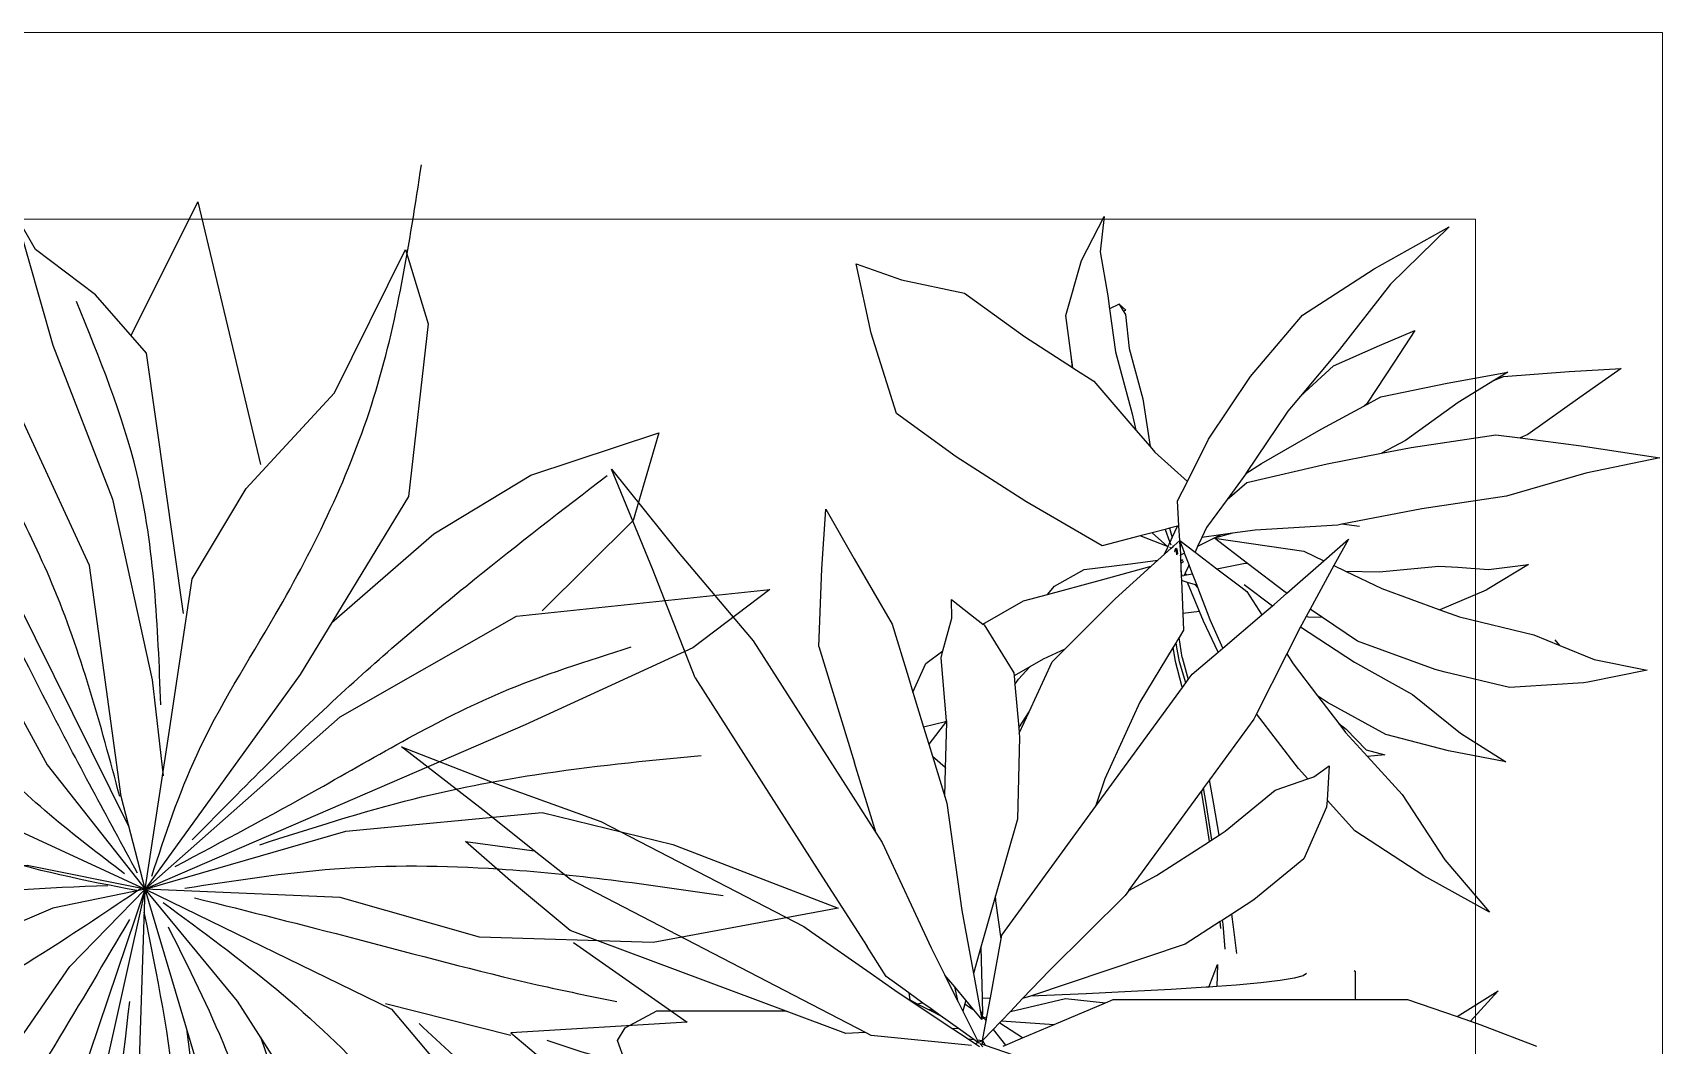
# Model space of a CAD drawing. Header units: metres. Extents: x -22 to 564, y 0 to 143.
# Drawn here: x 236.6545 to 237.0908, y 40.0903 to 40.3615 of the extents above; entities that cross this region are included whole.
import ezdxf

# ---------------------------------------------------------------- set-up
doc = ezdxf.new("R2010")
doc.units = ezdxf.units.M
doc.layers.add('XREF 2N NEURO-ONCOLOGIA$0$MUROS BAJOS', color=2, linetype='Continuous')
doc.layers.add('XREF 2N NEURO-ONCOLOGIA$0$VEGETACION', color=95, linetype='Continuous')

# ---------------------------------------------------------------- blocks, each defined once
blk = doc.blocks.new('XREF 2N NEURO-ONCOLOGIA$0$A$C3610557F')
at = {"color": 52}
for p, q in [((1.3127, 2.3789), (1.3361, 2.439)), ((1.3361, 2.439), (1.3735, 2.2637)), ((1.6353, 2.2988), (1.6306, 2.3839)), ((1.6306, 2.3839), (1.6867, 2.2988)), ((0.9435, 2.3238), (0.8593, 2.3588)), ((0.8593, 2.3588), (0.9014, 2.1335)), ((1.2707, 2.1034), (1.3127, 2.3789)), ((1.1164, 2.0934), (0.9435, 2.3238)), ((1.5558, 2.1535), (1.6353, 2.2988)), ((1.6867, 2.2988), (1.6587, 2.1635)), ((1.3735, 2.2637), (1.3922, 1.9782)), ((1.9017, 2.0082), (1.9952, 2.2086)), ((1.9952, 2.2086), (1.9391, 1.8981)), ((0.8312, 2.0583), (0.5135, 2.1635)), ((0.5135, 2.1635), (0.6256, 1.9833)), ((1.3914, 1.9535), (1.5558, 2.1535)), ((1.6587, 2.1635), (1.481, 1.873)), ((0.9014, 2.1335), (1.0603, 1.6827)), ((1.28, 1.853), (1.2707, 2.1034)), ((1.1538, 1.7479), (1.1164, 2.0934)), ((1.0216, 1.7925), (0.8312, 2.0583)), ((0.4667, 1.9281), (0.3638, 2.0233)), ((0.3638, 2.0233), (0.448, 1.8129)), ((1.696, 1.7779), (1.9017, 2.0082)), ((0.6256, 1.9833), (0.9294, 1.7579)), ((1.4624, 1.6827), (1.7147, 1.9833)), ((1.7147, 1.9833), (1.6587, 1.7579)), ((1.3922, 1.9782), (1.3829, 1.7078)), ((0.649, 1.8129), (0.4667, 1.9281)), ((1.9391, 1.8981), (1.7474, 1.6878)), ((1.481, 1.873), (1.3576, 1.5794)), ((1.2333, 1.4273), (1.28, 1.853)), ((0.448, 1.8129), (0.6022, 1.6376)), ((0.8967, 1.6627), (0.649, 1.8129)), ((0.9294, 1.7579), (1.0884, 1.6126)), ((1.4296, 1.6678), (1.696, 1.7779)), ((1.2459, 1.5424), (1.1538, 1.7479)), ((2.1261, 1.6978), (2.3785, 1.7278)), ((2.3785, 1.7278), (2.2102, 1.5926)), ((1.3829, 1.7078), (1.3319, 1.4382)), ((1.841, 1.6476), (2.1261, 1.6978)), ((0.0974, 1.6778), (0.3919, 1.6827)), ((0.4013, 1.4574), (0.0974, 1.6778)), ((0.3919, 1.6827), (0.6724, 1.4925)), ((1.0603, 1.6827), (1.2749, 1.2195)), ((1.3081, 1.3822), (1.4296, 1.6678)), ((1.7474, 1.6878), (1.6726, 1.5926)), ((0.6022, 1.6376), (0.8453, 1.5074)), ((1.1651, 1.4565), (0.8967, 1.6627)), ((1.6121, 1.5256), (1.841, 1.6476)), ((1.6726, 1.5926), (1.5278, 1.4323)), ((2.2102, 1.5926), (1.9812, 1.4623)), ((0.6724, 1.4925), (1.1651, 1.2481)), ((0.8453, 1.5074), (1.0557, 1.3922)), ((0.1488, 1.4122), (0.0881, 1.4473)), ((0.0881, 1.4473), (0.3171, 1.3822)), ((0.7051, 1.3172), (0.4013, 1.4574)), ((1.9812, 1.4623), (1.8223, 1.4073)), ((0.2283, 1.3071), (0.1488, 1.4122)), ((1.2749, 1.2195), (1.2333, 1.4273)), ((1.5278, 1.4323), (1.4109, 1.3522)), ((1.8223, 1.4073), (1.682, 1.3572)), ((1.869, 1.3522), (2.0746, 1.4273)), ((2.0746, 1.4273), (2.2382, 1.4173)), ((2.2382, 1.4173), (2.4299, 1.3873)), ((0.3171, 1.3822), (0.5882, 1.2771)), ((1.0557, 1.3922), (1.2749, 1.2195)), ((1.2749, 1.2195), (1.3081, 1.3822)), ((2.4299, 1.3873), (2.4907, 1.3572)), ((1.682, 1.3572), (1.2749, 1.2195)), ((1.4109, 1.3522), (1.2749, 1.2195)), ((1.2749, 1.2195), (1.869, 1.3522)), ((2.4907, 1.3572), (2.3645, 1.3071)), ((0.3311, 1.2169), (0.2283, 1.3071)), ((1.1118, 1.262), (0.7051, 1.3172)), ((2.3645, 1.3071), (2.1635, 1.222)), ((0.5882, 1.2771), (0.9061, 1.2069)), ((0.3002, 1.244), (0.0647, 1.1268)), ((1.2749, 1.2195), (1.1118, 1.262)), ((0.7892, 1.1519), (0.3311, 1.2169)), ((0.8967, 0.9465), (1.2749, 1.2195)), ((0.9061, 1.2069), (1.0755, 1.1879)), ((1.2749, 1.2195), (0.9716, 0.8764)), ((0.9855, 0.5508), (1.2749, 1.2195)), ((1.2749, 1.2195), (0.9948, 1.1769)), ((1.2749, 1.2195), (1.1725, 0.8664)), ((1.6446, 1.232), (1.2749, 1.2195)), ((1.2893, 0.8764), (1.2749, 1.2195)), ((1.2749, 1.2195), (1.4857, 0.7862)), ((1.4717, 1.0567), (1.2749, 1.2195)), ((1.9205, 1.0267), (1.2749, 1.2195)), ((1.9344, 1.2269), (1.6446, 1.232)), ((2.1635, 1.222), (1.9344, 1.2269)), ((2.0654, 1.2241), (2.3598, 1.1218)), ((0.9948, 1.1769), (0.7285, 1.1368)), ((2.4907, 1.1568), (2.3458, 1.0367)), ((2.3598, 1.1218), (2.4907, 1.1568)), ((0.0647, 1.1268), (0.5274, 1.0166)), ((0.7285, 1.1368), (0.5695, 1.0416)), ((2.0934, 1.0718), (1.5204, 1.1462)), ((2.3458, 1.0367), (2.0934, 1.0718)), ((0.5695, 1.0416), (0.4013, 0.8865)), ((1.668, 0.9315), (1.4717, 1.0567)), ((1.5344, 1.0167), (1.8971, 0.8914)), ((2.1775, 0.8965), (1.9205, 1.0267)), ((0.5835, 0.7562), (0.8967, 0.9465)), ((1.8643, 0.7361), (1.668, 0.9315)), ((0.8052, 0.8909), (0.649, 0.7112)), ((1.8971, 0.8914), (2.1307, 0.8113)), ((2.3972, 0.7612), (2.1775, 0.8965)), ((0.4013, 0.8865), (0.1488, 0.7612)), ((0.9716, 0.8764), (0.7939, 0.5659)), ((1.1725, 0.8664), (1.1398, 0.5208)), ((1.3595, 0.6309), (1.2893, 0.8764)), ((2.1307, 0.8113), (2.3972, 0.7612)), ((1.5324, 0.5759), (1.4763, 0.7962)), ((1.4857, 0.7862), (1.7054, 0.6009)), ((0.1488, 0.7612), (0.2797, 0.7212)), ((0.2797, 0.7212), (0.5835, 0.7562)), ((2.0513, 0.5058), (1.8643, 0.7361)), ((0.649, 0.7112), (0.5462, 0.5408)), ((1.3688, 0.3255), (1.3595, 0.6309)), ((1.509, 0.2654), (1.5278, 0.5759)), ((1.5278, 0.5759), (1.7708, 0.2854)), ((1.7054, 0.6009), (1.9017, 0.4958)), ((0.7939, 0.5659), (0.7471, 0.1201)), ((0.85, 0.2554), (0.9855, 0.5508)), ((1.8643, 0.3305), (1.7615, 0.5709)), ((0.5462, 0.5408), (0.4713, 0.3154)), ((0.6256, 0.3606), (0.7846, 0.5208)), ((1.1398, 0.5208), (1.1959, 0.2905)), ((1.9017, 0.4958), (2.1354, 0.3755)), ((2.1354, 0.3755), (2.0513, 0.5058)), ((1.3688, 0.4658), (1.509, 0.2654)), ((0.4713, 0.3154), (0.6256, 0.3606)), ((1.3081, 0), (1.3688, 0.3255)), ((1.9251, 0.2053), (1.8643, 0.3305)), ((1.1959, 0.2905), (1.3081, 0)), ((1.7708, 0.2854), (1.9251, 0.2053)), ((0.7471, 0.1201), (0.85, 0.2554))]:
    blk.add_line(p, q, dxfattribs=at)
at = {"color": 104, "ltscale": 0.3}
for points in [[(1.1115, 2.3554), (1.1965, 2.0667), (1.2092, 1.7652), (1.2262, 1.6293)], [(1.2687, 1.2853), (1.2942, 1.6038), (1.3367, 1.8374), (1.3367, 2.1728), (1.3367, 2.3172)], [(1.6384, 2.3215), (1.5746, 2.0709), (1.4387, 1.8883), (1.4132, 1.7864)], [(1.2772, 1.2343), (1.2135, 1.5019), (1.12, 1.7354), (1.0265, 1.986), (0.9373, 2.2365)], [(1.3579, 1.5146), (1.4854, 1.8204), (1.6893, 2.0624), (1.7743, 2.1856)], [(0.5592, 2.1134), (0.7801, 1.969), (0.9585, 1.7991), (1.0393, 1.6972)], [(1.273, 1.2258), (1.3877, 1.3999), (1.5364, 1.608), (1.7658, 1.7821), (1.94, 2.0115), (1.9613, 2.0837)], [(1.6638, 1.5486), (1.9188, 1.7524), (2.076, 1.8289), (2.2034, 1.969)], [(1.2475, 1.2556), (1.0265, 1.5061), (0.7503, 1.6802), (0.5294, 1.8246), (0.4614, 1.8841)], [(1.2467, 1.2327), (0.9499, 1.3909), (0.6926, 1.5343), (0.4601, 1.7024), (0.371, 1.7469), (0.0396, 1.8013)], [(1.1115, 1.2641), (0.7376, 1.383), (0.4232, 1.5358), (0.2575, 1.608)], [(1.3282, 1.2471), (1.5491, 1.3787), (1.8933, 1.5656), (2.1142, 1.6335)], [(1.4727, 1.2471), (1.8253, 1.2895), (2.3182, 1.3532)], [(0.95, 1.1919), (0.5422, 1.2343), (0.2405, 1.3405)], [(1.2517, 1.2079), (1.0389, 1.1288), (0.7916, 0.9904), (0.4106, 0.8173), (0, 0.7332)], [(1.3154, 1.2216), (1.6511, 1.1664), (2.0335, 1.1367), (2.2587, 1.0899), (2.3777, 1.0899)], [(1.2984, 1.1876), (1.4514, 0.988), (1.6214, 0.8097), (1.9018, 0.5846), (1.9953, 0.5039)], [(1.3409, 1.1791), (1.5576, 1.0772), (1.8465, 0.9753), (2.093, 0.8861)], [(1.2347, 1.1664), (1.0988, 0.9158), (0.9288, 0.5931), (0.8481, 0.3638)], [(1.273, 1.1494), (1.239, 0.8861), (1.239, 0.5973), (1.2857, 0.2024)], [(1.188, 1.1367), (0.9373, 0.8819), (0.7291, 0.6398), (0.5464, 0.4062)], [(1.29, 1.1324), (1.3622, 0.8479), (1.4429, 0.5294), (1.4727, 0.3892)], [(1.7531, 1.1027), (2.0208, 1.039), (2.3946, 0.9073)], [(1.1965, 1.0177), (1.1157, 0.746), (1.0733, 0.5336), (1.0393, 0.2406)], [(1.6554, 0.971), (1.8933, 0.8224), (2.2204, 0.6143), (2.3012, 0.5506)], [(1.5109, 0.7375), (1.7233, 0.4869), (1.8253, 0.317)], [(1.5406, 0.5124), (1.5959, 0.3128), (1.6044, 0.2491)]]:
    blk.add_spline(points, degree=3, dxfattribs=at)
blk = doc.blocks.new('XREF 2N NEURO-ONCOLOGIA$0$PLANTA CIRCULAR-02')
at = {"color": 72}
for p, q in [((-0.25179, 0.17367), (-0.24577, 0.21329)), ((-0.24577, 0.21329), (-0.23803, 0.17604)), ((-0.14427, 0.18025), (-0.13896, 0.20693)), ((-0.13896, 0.20693), (-0.1329, 0.177)), ((-0.29066, 0.19375), (-0.27613, 0.17302)), ((-0.28917, 0.16762), (-0.29066, 0.19375)), ((-0.27613, 0.17302), (-0.25742, 0.14676)), ((-0.25581, 0.14293), (-0.25179, 0.17367)), ((-0.23803, 0.17604), (-0.22651, 0.13608)), ((-0.15135, 0.16285), (-0.14427, 0.18025)), ((-0.1329, 0.177), (-0.13246, 0.17483)), ((-0.13246, 0.17483), (-0.13045, 0.14293)), ((-0.2867, 0.13462), (-0.28917, 0.16762)), ((-0.15664, 0.14984), (-0.15135, 0.16285)), ((-0.16571, 0.11237), (-0.15664, 0.14984)), ((0.03957, 0.12318), (0.0503, 0.15126)), ((-0.25742, 0.14676), (-0.25581, 0.14293)), ((-0.25741, 0.13075), (-0.25581, 0.14293)), ((-0.19213, 0.14717), (-0.17993, 0.12715)), ((-0.1896, 0.12706), (-0.19213, 0.14717)), ((-0.13045, 0.14293), (-0.13011, 0.13767)), ((-0.28891, 0.13674), (-0.28476, 0.12997)), ((-0.2833, 0.10621), (-0.28891, 0.13674)), ((-0.28476, 0.12997), (-0.2867, 0.13462)), ((-0.22651, 0.13608), (-0.22001, 0.09352)), ((-0.13011, 0.13767), (-0.13796, 0.10525)), ((-0.10724, 0.11289), (-0.09284, 0.13569)), ((-0.09284, 0.13569), (-0.09825, 0.1069)), ((0.02246, 0.13195), (0.03779, 0.11805)), ((0.03545, 0.11127), (0.02246, 0.13195)), ((-0.28476, 0.12997), (-0.27358, 0.11173)), ((-0.25091, 0.08819), (-0.25741, 0.13075)), ((-0.19066, 0.11152), (-0.1896, 0.12706)), ((-0.17993, 0.12715), (-0.17917, 0.1259)), ((-0.17917, 0.1259), (-0.16926, 0.10263)), ((-0.04346, 0.10501), (-0.01706, 0.12754)), ((-0.01706, 0.12754), (-0.03535, 0.09444)), ((0.03779, 0.11805), (0.03957, 0.12318)), ((0.03545, 0.11127), (0.03779, 0.11805)), ((-0.36204, 0.10721), (-0.3331, 0.0778)), ((-0.34083, 0.06946), (-0.36204, 0.10721)), ((-0.27358, 0.11173), (-0.25453, 0.08532)), ((-0.1913, 0.102), (-0.19066, 0.11152)), ((-0.16926, 0.10263), (-0.16571, 0.11237)), ((-0.12667, 0.08886), (-0.10724, 0.11289)), ((-0.09825, 0.1069), (-0.10649, 0.07541)), ((0.02681, 0.08627), (0.03545, 0.11127)), ((-0.27637, 0.07292), (-0.2833, 0.10621)), ((-0.18846, 0.07199), (-0.1913, 0.102)), ((-0.17994, 0.07331), (-0.16926, 0.10263)), ((-0.13919, 0.10019), (-0.15342, 0.06113)), ((-0.13796, 0.10525), (-0.13919, 0.10019)), ((-0.07631, 0.08354), (-0.04346, 0.10501)), ((-0.22001, 0.09352), (-0.2123, 0.05321)), ((-0.03535, 0.09444), (-0.05811, 0.0598)), ((-0.30982, 0.08997), (-0.2939, 0.07964)), ((-0.30231, 0.07211), (-0.30982, 0.08997)), ((-0.25453, 0.08532), (-0.24803, 0.07317)), ((-0.24803, 0.07317), (-0.25091, 0.08819)), ((-0.14287, 0.05953), (-0.12667, 0.08886)), ((-0.0954, 0.06619), (-0.07631, 0.08354)), ((0.02681, 0.0601), (0.02681, 0.08627)), ((-0.3331, 0.0778), (-0.30019, 0.05211)), ((-0.2939, 0.07964), (-0.27325, 0.06594)), ((-0.10649, 0.07541), (-0.12269, 0.04608)), ((-0.09875, 0.06542), (-0.09628, 0.07483)), ((-0.09628, 0.07483), (-0.0954, 0.06619)), ((-0.31755, 0.03338), (-0.34083, 0.06946)), ((-0.29213, 0.04903), (-0.30231, 0.07211)), ((-0.2718, 0.06437), (-0.27637, 0.07292)), ((-0.27325, 0.06594), (-0.2718, 0.06437)), ((-0.24281, 0.04587), (-0.24803, 0.07317)), ((-0.18871, 0.05511), (-0.17994, 0.07331)), ((-0.18871, 0.05511), (-0.18846, 0.07199)), ((-0.10756, 0.05513), (-0.0954, 0.06619)), ((-0.26025, 0.04278), (-0.2718, 0.06437)), ((-0.21113, 0.0621), (-0.2123, 0.05321)), ((-0.15342, 0.06113), (-0.16543, 0.04347)), ((-0.16063, 0.03244), (-0.14287, 0.05953)), ((-0.10918, 0.05534), (-0.09875, 0.06542)), ((-0.05811, 0.0598), (-0.07353, 0.04579)), ((0.0123, 0.05942), (0.01266, 0.0601)), ((0.02681, 0.0601), (0.01266, 0.0601)), ((0.02681, -0.06178), (0.02681, 0.0601)), ((-0.30019, 0.05211), (-0.27675, 0.03236)), ((-0.2123, 0.05321), (-0.21191, 0.0512)), ((-0.21191, 0.0512), (-0.2094, 0.00956)), ((-0.20489, 0.05654), (-0.19153, 0.04925)), ((-0.19398, 0.04418), (-0.20489, 0.05654)), ((-0.19153, 0.04925), (-0.18871, 0.05511)), ((-0.19153, 0.04925), (-0.16962, 0.0373)), ((-0.12598, 0.04106), (-0.11204, 0.05171)), ((-0.11204, 0.05171), (-0.10918, 0.05534)), ((-0.11204, 0.05171), (-0.10756, 0.05513)), ((-0.27675, 0.03236), (-0.29213, 0.04903)), ((-0.24284, 0.01284), (-0.26025, 0.04278)), ((-0.23342, 0.00542), (-0.24281, 0.04587)), ((-0.19879, 0.03419), (-0.19398, 0.04418)), ((-0.17757, 0.0256), (-0.19398, 0.04418)), ((-0.16543, 0.04347), (-0.16962, 0.0373)), ((-0.16543, 0.04347), (-0.16553, 0.03647)), ((-0.14206, 0.02878), (-0.12598, 0.04106)), ((-0.12269, 0.04608), (-0.12598, 0.04106)), ((-0.0907, 0.04679), (-0.07353, 0.04579)), ((-0.08527, 0.03914), (-0.0907, 0.04679)), ((-0.07353, 0.04579), (-0.06991, 0.04557)), ((-0.06991, 0.04557), (-0.044, 0.03413)), ((-0.28665, 0.00735), (-0.31755, 0.03338)), ((-0.20529, -0.01091), (-0.19879, 0.03419)), ((-0.16962, 0.0373), (-0.16586, 0.03524)), ((-0.16553, 0.03647), (-0.16586, 0.03524)), ((-0.16586, 0.03524), (-0.16188, 0.03307)), ((-0.16188, 0.03307), (-0.16063, 0.03244)), ((-0.08421, 0.03608), (-0.08937, 0.03139)), ((-0.08421, 0.03608), (-0.08527, 0.03914)), ((-0.0785, 0.01968), (-0.08421, 0.03608)), ((-0.044, 0.03413), (-0.02333, 0.009)), ((0.01372, 0.03542), (0.01491, 0.03372)), ((0.01491, 0.03372), (0.01609, 0.02933)), ((-0.27675, 0.03236), (-0.26929, 0.02608)), ((-0.26929, 0.02608), (-0.23787, 0.00496)), ((-0.17817, 0.02473), (-0.19264, 0.00572)), ((-0.17757, 0.0256), (-0.17817, 0.02473)), ((-0.17197, 0.01925), (-0.17757, 0.0256)), ((-0.16063, 0.03244), (-0.14708, 0.02557)), ((-0.14708, 0.02557), (-0.14206, 0.02878)), ((-0.14708, 0.02557), (-0.11697, 0.0103)), ((-0.08937, 0.03139), (-0.11697, 0.0103)), ((0.01609, 0.02933), (0.01725, 0.02224)), ((-0.18209, 0.00414), (-0.17121, 0.01835)), ((-0.17121, 0.01835), (-0.17197, 0.01925)), ((-0.16669, 0.01302), (-0.17121, 0.01835)), ((-0.05782, -0.00545), (-0.0785, 0.01968)), ((0.01725, 0.02224), (0.01841, 0.01248)), ((-0.23787, 0.00496), (-0.24284, 0.01284)), ((-0.2094, 0.00956), (-0.20784, -0.0018)), ((-0.17845, 0.00549), (-0.16669, 0.01302)), ((-0.15004, -0.00661), (-0.16669, 0.01302)), ((-0.11697, 0.0103), (-0.11422, 0.00891)), ((-0.11422, 0.00891), (-0.08375, -0.01331)), ((-0.02333, 0.009), (-0.01613, -0.00216)), ((0.01841, 0.01248), (0.01956, 0.00008)), ((-0.2551, -0.01386), (-0.28665, 0.00735)), ((-0.23787, 0.00496), (-0.23774, 0.00487)), ((-0.23774, 0.00487), (-0.2248, -0.00454)), ((-0.2248, -0.00454), (-0.23342, 0.00542)), ((-0.19264, 0.00572), (-0.20529, -0.01091)), ((-0.19277, 0.00452), (-0.19264, 0.00572)), ((-0.18994, -0.00958), (-0.19277, 0.00452)), ((-0.18994, -0.00958), (-0.18076, 0.00246)), ((-0.18076, 0.00246), (-0.17845, 0.00549)), ((0.00367, 0.00046), (-0.0097, -0.00122)), ((0.01956, 0.00008), (0.02028, -0.00965)), ((-0.2248, -0.00454), (-0.21062, -0.01484)), ((-0.20784, -0.0018), (-0.20704, -0.00765)), ((-0.20784, -0.0018), (-0.20529, -0.01091)), ((-0.20704, -0.00765), (-0.20547, -0.01074)), ((-0.20704, -0.00765), (-0.20574, -0.01714)), ((-0.15004, -0.00661), (-0.16431, -0.01296)), ((-0.14803, -0.00898), (-0.15004, -0.00661)), ((-0.05588, -0.00846), (-0.05782, -0.00545)), ((-0.0097, -0.00122), (-0.01613, -0.00216)), ((-0.01613, -0.00216), (-0.01314, -0.00679)), ((-0.01112, -0.00654), (-0.01314, -0.00679)), ((-0.01314, -0.00679), (-0.0124, -0.00794)), ((-0.00892, -0.00757), (-0.0124, -0.00794)), ((-0.0124, -0.00794), (-0.001, -0.02562)), ((0.0015, -0.00545), (-0.01112, -0.00654)), ((-0.23391, -0.02449), (-0.2551, -0.01386)), ((-0.21062, -0.01484), (-0.20574, -0.01714)), ((-0.20547, -0.01074), (-0.20109, -0.01933)), ((-0.20529, -0.01091), (-0.20547, -0.01074)), ((-0.19835, -0.02063), (-0.18994, -0.00958)), ((-0.16431, -0.01296), (-0.18043, -0.01916)), ((-0.16359, -0.01629), (-0.16849, -0.01832)), ((-0.14803, -0.00898), (-0.16359, -0.01629)), ((-0.13686, -0.02214), (-0.14803, -0.00898)), ((-0.07146, -0.01111), (-0.08375, -0.01331)), ((-0.08375, -0.01331), (-0.07962, -0.01632)), ((-0.0719, -0.01503), (-0.07962, -0.01632)), ((-0.07962, -0.01632), (-0.07807, -0.01746)), ((-0.06234, -0.01483), (-0.07807, -0.01746)), ((-0.05348, -0.01218), (-0.0719, -0.01503)), ((-0.05588, -0.00846), (-0.07146, -0.01111)), ((-0.05272, -0.01336), (-0.06234, -0.01483)), ((-0.05348, -0.01218), (-0.05588, -0.00846)), ((-0.05272, -0.01336), (-0.05348, -0.01218)), ((-0.0355, -0.04007), (-0.05272, -0.01336)), ((0.00928, -0.00925), (0.02028, -0.00965)), ((0.02059, -0.01371), (0.00928, -0.00925)), ((0.02028, -0.00965), (0.02059, -0.01371)), ((0.02059, -0.01371), (0.02068, -0.01495)), ((0.02068, -0.01495), (0.02179, -0.03257)), ((-0.24857, -0.0408), (-0.23391, -0.02449)), ((-0.22412, -0.0294), (-0.23391, -0.02449)), ((-0.20574, -0.01714), (-0.20109, -0.01933)), ((-0.20421, -0.02832), (-0.19835, -0.02063)), ((-0.20109, -0.01933), (-0.19835, -0.02063)), ((-0.19199, -0.02362), (-0.19778, -0.02585)), ((-0.19098, -0.02323), (-0.19199, -0.02362)), ((-0.19199, -0.02362), (-0.1915, -0.02385)), ((-0.1915, -0.02385), (-0.19098, -0.02323)), ((-0.1915, -0.02385), (-0.19118, -0.024)), ((-0.19118, -0.024), (-0.19094, -0.02321)), ((-0.19118, -0.024), (-0.18771, -0.02563)), ((-0.19094, -0.02321), (-0.19098, -0.02323)), ((-0.18746, -0.02187), (-0.19094, -0.02321)), ((-0.18155, -0.0196), (-0.18746, -0.02187)), ((-0.18686, -0.02487), (-0.18746, -0.02187)), ((-0.18306, -0.02438), (-0.18404, -0.0275)), ((-0.16849, -0.01832), (-0.18306, -0.02438)), ((-0.18179, -0.02038), (-0.18306, -0.02438)), ((-0.18043, -0.01916), (-0.18179, -0.02038)), ((-0.18155, -0.0196), (-0.18179, -0.02038)), ((-0.18043, -0.01916), (-0.18155, -0.0196)), ((-0.16849, -0.01832), (-0.16737, -0.02682)), ((-0.14535, -0.02713), (-0.13424, -0.02406)), ((-0.13424, -0.02406), (-0.13686, -0.02214)), ((-0.1326, -0.02525), (-0.13424, -0.02406)), ((-0.02798, -0.05398), (-0.07807, -0.01746)), ((-0.21153, -0.02872), (-0.22412, -0.0294)), ((-0.20421, -0.02832), (-0.21153, -0.02872)), ((-0.21153, -0.02872), (-0.21134, -0.02946)), ((-0.21134, -0.02946), (-0.21032, -0.03341)), ((-0.20562, -0.03212), (-0.21134, -0.02946)), ((-0.21032, -0.03341), (-0.20562, -0.03212)), ((-0.20327, -0.03321), (-0.20562, -0.03212)), ((-0.19807, -0.02596), (-0.20421, -0.02832)), ((-0.20421, -0.02832), (-0.19667, -0.02802)), ((-0.20056, -0.02812), (-0.20421, -0.02832)), ((-0.20146, -0.03137), (-0.20421, -0.02832)), ((-0.20158, -0.03198), (-0.20128, -0.03177)), ((-0.20117, -0.03169), (-0.20146, -0.03137)), ((-0.20128, -0.03177), (-0.20117, -0.03169)), ((-0.20031, -0.03265), (-0.20117, -0.03169)), ((-0.20031, -0.03265), (-0.2006, -0.03338)), ((-0.20033, -0.03025), (-0.19737, -0.0294)), ((-0.20033, -0.03025), (-0.19981, -0.0296)), ((-0.1972, -0.02984), (-0.20033, -0.03025)), ((-0.19875, -0.03079), (-0.20033, -0.03025)), ((-0.19728, -0.03599), (-0.20031, -0.03265)), ((-0.19748, -0.0293), (-0.19981, -0.0296)), ((-0.19858, -0.03084), (-0.19875, -0.03079)), ((-0.19868, -0.03086), (-0.19875, -0.03079)), ((-0.19841, -0.0309), (-0.19858, -0.03084)), ((-0.19778, -0.02585), (-0.19807, -0.02596)), ((-0.19778, -0.02585), (-0.19672, -0.02792)), ((-0.1972, -0.02984), (-0.19706, -0.02967)), ((-0.1972, -0.02984), (-0.19684, -0.0299)), ((-0.1957, -0.02786), (-0.19672, -0.02792)), ((-0.19672, -0.02792), (-0.19667, -0.02802)), ((-0.19667, -0.02802), (-0.19568, -0.02798)), ((-0.19524, -0.02784), (-0.1957, -0.02786)), ((-0.19568, -0.02798), (-0.1957, -0.02786)), ((-0.19568, -0.02798), (-0.19521, -0.02796)), ((-0.19524, -0.02784), (-0.1953, -0.02763)), ((-0.19521, -0.02796), (-0.19524, -0.02784)), ((-0.19521, -0.02796), (-0.19359, -0.02789)), ((-0.19453, -0.02692), (-0.19417, -0.02729)), ((-0.19417, -0.02729), (-0.19359, -0.02789)), ((-0.19367, -0.02642), (-0.19261, -0.02769)), ((-0.19359, -0.02789), (-0.19248, -0.02785)), ((-0.19229, -0.02768), (-0.19261, -0.02769)), ((-0.19261, -0.02769), (-0.19248, -0.02785)), ((-0.19248, -0.02785), (-0.19234, -0.02784)), ((-0.19234, -0.02784), (-0.19229, -0.02768)), ((-0.19234, -0.02784), (-0.1901, -0.02775)), ((-0.18987, -0.02754), (-0.19229, -0.02768)), ((-0.18987, -0.02754), (-0.1901, -0.02775)), ((-0.1901, -0.02775), (-0.18631, -0.02759)), ((-0.18636, -0.02735), (-0.18987, -0.02754)), ((-0.18686, -0.02487), (-0.18771, -0.02563)), ((-0.18771, -0.02563), (-0.18694, -0.026)), ((-0.18666, -0.02588), (-0.18694, -0.026)), ((-0.18694, -0.026), (-0.1866, -0.02616)), ((-0.18666, -0.02588), (-0.18686, -0.02487)), ((-0.1866, -0.02616), (-0.18666, -0.02588)), ((-0.1866, -0.02616), (-0.18649, -0.02621)), ((-0.18636, -0.02735), (-0.18658, -0.02625)), ((-0.18631, -0.02759), (-0.18636, -0.02735)), ((-0.18631, -0.02759), (-0.18404, -0.0275)), ((-0.18404, -0.0275), (-0.16737, -0.02682)), ((-0.16737, -0.02682), (-0.159, -0.02649)), ((-0.159, -0.02649), (-0.15541, -0.02865)), ((-0.14535, -0.02713), (-0.15541, -0.02865)), ((-0.15541, -0.02865), (-0.15511, -0.02883)), ((-0.15511, -0.02883), (-0.15285, -0.0302)), ((-0.15124, -0.03001), (-0.15285, -0.0302)), ((-0.15285, -0.0302), (-0.15051, -0.03161)), ((-0.14317, -0.02844), (-0.15124, -0.03001)), ((-0.14327, -0.03042), (-0.15051, -0.03161)), ((-0.15051, -0.03161), (-0.12272, -0.04835)), ((-0.13099, -0.02731), (-0.14327, -0.03042)), ((-0.1326, -0.02525), (-0.14317, -0.02844)), ((-0.13017, -0.02702), (-0.1326, -0.02525)), ((-0.13017, -0.02702), (-0.13099, -0.02731)), ((-0.07029, -0.07069), (-0.13017, -0.02702)), ((-0.001, -0.02562), (0.02509, -0.1035)), ((0.02179, -0.03257), (0.02287, -0.05273)), ((-0.25141, -0.04325), (-0.24857, -0.0408)), ((-0.21032, -0.03341), (-0.20973, -0.03571)), ((-0.20973, -0.03571), (-0.20359, -0.03344)), ((-0.20973, -0.03571), (-0.20807, -0.04213)), ((-0.20106, -0.03455), (-0.20807, -0.04213)), ((-0.20106, -0.03455), (-0.20651, -0.04819)), ((-0.20359, -0.03344), (-0.20327, -0.03321)), ((-0.20359, -0.03344), (-0.20314, -0.03327)), ((-0.20314, -0.03327), (-0.20327, -0.03321)), ((-0.20314, -0.03327), (-0.20193, -0.03282)), ((-0.20108, -0.03423), (-0.20309, -0.0333)), ((-0.20096, -0.03429), (-0.20108, -0.03423)), ((-0.20096, -0.03429), (-0.20106, -0.03455)), ((-0.20086, -0.03433), (-0.20106, -0.03455)), ((-0.20086, -0.03433), (-0.20096, -0.03429)), ((-0.19728, -0.03599), (-0.20086, -0.03433)), ((-0.1942, -0.03941), (-0.19728, -0.03599)), ((-0.19116, -0.04278), (-0.1942, -0.03941)), ((-0.19243, -0.05312), (-0.1942, -0.03941)), ((-0.02798, -0.05398), (-0.0355, -0.04007)), ((-0.30075, -0.05371), (-0.27549, -0.04685)), ((-0.27549, -0.04685), (-0.25141, -0.04325)), ((-0.2597, -0.05039), (-0.25141, -0.04325)), ((-0.20807, -0.04213), (-0.20651, -0.04819)), ((-0.20651, -0.04819), (-0.20155, -0.06743)), ((-0.17487, -0.06082), (-0.19116, -0.04278)), ((-0.18402, -0.06887), (-0.19116, -0.04278)), ((-0.12272, -0.04835), (-0.08429, -0.06607)), ((-0.32008, -0.05541), (-0.32314, -0.05877)), ((-0.32314, -0.05877), (-0.31981, -0.05678)), ((-0.31981, -0.05678), (-0.32008, -0.05541)), ((-0.31981, -0.05678), (-0.31789, -0.05563)), ((-0.31789, -0.05563), (-0.30075, -0.05371)), ((-0.29902, -0.06068), (-0.26791, -0.05225)), ((-0.28429, -0.07158), (-0.2597, -0.05039)), ((-0.26791, -0.05225), (-0.2597, -0.05039)), ((-0.18957, -0.07639), (-0.19243, -0.05312)), ((-0.02798, -0.05398), (-0.02554, -0.05576)), ((-0.02554, -0.05576), (0.01204, -0.09375)), ((0.02287, -0.05273), (0.02393, -0.0754)), ((-0.34938, -0.06841), (-0.32727, -0.06454)), ((-0.32727, -0.06454), (-0.32072, -0.06364)), ((-0.32314, -0.05877), (-0.32072, -0.06364)), ((-0.32072, -0.06364), (-0.29902, -0.06068)), ((-0.14949, -0.08617), (-0.17487, -0.06082)), ((0.02847, -0.06569), (0.02681, -0.06178)), ((-0.36714, -0.0664), (-0.34938, -0.06841)), ((-0.34499, -0.07784), (-0.36714, -0.0664)), ((-0.29106, -0.0821), (-0.28429, -0.07158)), ((-0.20333, -0.0705), (-0.2238, -0.10583)), ((-0.20155, -0.06743), (-0.20333, -0.0705)), ((-0.17696, -0.09495), (-0.18402, -0.06887)), ((-0.08429, -0.06607), (-0.07029, -0.07069)), ((-0.00556, -0.11789), (-0.07029, -0.07069)), ((0.02637, -0.08581), (0.02847, -0.06569)), ((0.03942, -0.09152), (0.02847, -0.06569)), ((-0.31742, -0.08571), (-0.34499, -0.07784)), ((-0.18119, -0.0914), (-0.18957, -0.07639)), ((0.02393, -0.0754), (0.02509, -0.1035)), ((-0.29733, -0.08296), (-0.31742, -0.08571)), ((-0.30676, -0.1065), (-0.29117, -0.08227)), ((-0.29106, -0.0821), (-0.29733, -0.08296)), ((-0.29117, -0.08227), (-0.29733, -0.08296)), ((-0.29117, -0.08227), (-0.29106, -0.0821)), ((-0.14313, -0.09252), (-0.14949, -0.08617)), ((-0.14949, -0.08617), (-0.14439, -0.09704)), ((0.03284, -0.11355), (0.02637, -0.08581)), ((-0.17696, -0.09495), (-0.18119, -0.0914)), ((-0.17371, -0.10696), (-0.17696, -0.09495)), ((-0.14439, -0.09704), (-0.14055, -0.1038)), ((-0.118, -0.1041), (-0.14313, -0.09252)), ((0.01204, -0.09375), (0.0264, -0.10742)), ((0.03749, -0.11798), (0.03942, -0.09152)), ((0.04616, -0.10741), (0.03942, -0.09152)), ((-0.32857, -0.13659), (-0.30676, -0.1065)), ((-0.2238, -0.10583), (-0.24626, -0.14075)), ((-0.14055, -0.1038), (-0.13608, -0.11167)), ((-0.13436, -0.10939), (-0.14055, -0.1038)), ((-0.10717, -0.1091), (-0.118, -0.1041)), ((-0.10988, -0.10934), (-0.118, -0.1041)), ((0.02509, -0.1035), (0.0264, -0.10742)), ((-0.16213, -0.12734), (-0.17371, -0.10696)), ((-0.16165, -0.12672), (-0.13758, -0.1118)), ((-0.13758, -0.1118), (-0.13608, -0.11167)), ((-0.13608, -0.11167), (-0.13176, -0.11129)), ((-0.13176, -0.11129), (-0.13436, -0.10939)), ((-0.13176, -0.11129), (-0.10988, -0.10934)), ((-0.10988, -0.10934), (-0.10717, -0.1091)), ((-0.10717, -0.1091), (-0.10516, -0.10892)), ((-0.10516, -0.10892), (-0.06398, -0.11004)), ((-0.06398, -0.11004), (-0.02541, -0.12098)), ((0.0264, -0.10742), (0.03284, -0.11355)), ((0.03284, -0.11355), (0.03749, -0.11798)), ((0.04616, -0.10741), (0.03868, -0.11886)), ((0.0498, -0.11599), (0.04616, -0.10741)), ((0.04985, -0.12617), (0.05465, -0.11215)), ((-0.02286, -0.12084), (-0.02541, -0.12098)), ((-0.02541, -0.12098), (0.00054, -0.12836)), ((-0.00376, -0.11822), (-0.02286, -0.12084)), ((-0.00376, -0.11822), (-0.00556, -0.11789)), ((0.026, -0.12362), (-0.00376, -0.11822)), ((0.03749, -0.11798), (0.03858, -0.11901)), ((0.03868, -0.11886), (0.03858, -0.11901)), ((0.03858, -0.11901), (0.03862, -0.11905)), ((0.03868, -0.11886), (0.03862, -0.11905)), ((0.03862, -0.11905), (0.04194, -0.1222)), ((0.04194, -0.1222), (0.0498, -0.11599)), ((0.04194, -0.1222), (0.04753, -0.12753)), ((0.0503, -0.11718), (0.0498, -0.11599)), ((-0.16697, -0.1336), (-0.16213, -0.12734)), ((-0.16213, -0.12734), (-0.16165, -0.12672)), ((0.00054, -0.12836), (0.02621, -0.12773)), ((0.00054, -0.12836), (0.01381, -0.13214)), ((0.01381, -0.13214), (0.03224, -0.12874)), ((0.02621, -0.12773), (0.026, -0.12362)), ((0.03559, -0.12536), (0.026, -0.12362)), ((0.02621, -0.12773), (0.03431, -0.12753)), ((0.03608, -0.12852), (0.03198, -0.13196)), ((0.03431, -0.12753), (0.03224, -0.12874)), ((0.03224, -0.12874), (0.03426, -0.12837)), ((0.0327, -0.13751), (0.0472, -0.1303)), ((0.03426, -0.12837), (0.03431, -0.12753)), ((0.03426, -0.12837), (0.03438, -0.1282)), ((0.03426, -0.12837), (0.03478, -0.12828)), ((0.03521, -0.12752), (0.03431, -0.12753)), ((0.03478, -0.12828), (0.03615, -0.12802)), ((0.03521, -0.12752), (0.03596, -0.12693)), ((0.03609, -0.12751), (0.03521, -0.12752)), ((0.03677, -0.12557), (0.03559, -0.12536)), ((0.03596, -0.12693), (0.03559, -0.12536)), ((0.03609, -0.12751), (0.03596, -0.12693)), ((0.03615, -0.12846), (0.03608, -0.12852)), ((0.03615, -0.12751), (0.03609, -0.12751)), ((0.03651, -0.1265), (0.03615, -0.12775)), ((0.03615, -0.12775), (0.03615, -0.12751)), ((0.03615, -0.12802), (0.03615, -0.12775)), ((0.03682, -0.1279), (0.03615, -0.12846)), ((0.03615, -0.12802), (0.03682, -0.1279)), ((0.03615, -0.12853), (0.03615, -0.12846)), ((0.03677, -0.12557), (0.03651, -0.1265)), ((0.03651, -0.1265), (0.0375, -0.12571)), ((0.0375, -0.12571), (0.03677, -0.12557)), ((0.04753, -0.12753), (0.0375, -0.12571)), ((0.04666, -0.13475), (0.0491, -0.13108)), ((0.04855, -0.12984), (0.04699, -0.13201)), ((0.0472, -0.1303), (0.04753, -0.12753)), ((0.0472, -0.1303), (0.04847, -0.12967)), ((0.04753, -0.12753), (0.04985, -0.12617)), ((0.04939, -0.1275), (0.04753, -0.12753)), ((0.04753, -0.12753), (0.04847, -0.12967)), ((0.04847, -0.12967), (0.04879, -0.12951)), ((0.04879, -0.12951), (0.04855, -0.12984)), ((0.04855, -0.12984), (0.0491, -0.13108)), ((0.05068, -0.12748), (0.04892, -0.12888)), ((0.04892, -0.12888), (0.04939, -0.1275)), ((0.0491, -0.13108), (0.05045, -0.12904)), ((0.04939, -0.1275), (0.04985, -0.12617)), ((-0.33541, -0.16831), (-0.32857, -0.13659)), ((-0.1744, -0.1432), (-0.16697, -0.1336)), ((-0.07191, -0.14553), (-0.01802, -0.138)), ((-0.01802, -0.138), (0.01381, -0.13214)), ((0.02722, -0.13595), (0.0205, -0.14158)), ((0.02995, -0.13366), (0.02722, -0.13595)), ((0.02722, -0.13595), (0.02909, -0.13649)), ((0.02805, -0.13983), (0.0327, -0.13751)), ((0.02909, -0.13649), (0.03095, -0.13358)), ((0.02909, -0.13649), (0.0327, -0.13751)), ((0.03198, -0.13196), (0.02995, -0.13366)), ((0.02995, -0.13366), (0.03095, -0.13358)), ((0.03095, -0.13358), (0.03198, -0.13196)), ((0.04699, -0.13201), (0.04146, -0.13969)), ((0.04157, -0.14242), (0.04666, -0.13475)), ((0.05003, -0.13319), (0.04494, -0.18357)), ((0.04666, -0.13475), (0.04699, -0.13201)), ((-0.24626, -0.14075), (-0.26808, -0.17084)), ((-0.16501, -0.14304), (-0.1744, -0.1432)), ((-0.15834, -0.14484), (-0.16501, -0.14304)), ((-0.14862, -0.14749), (-0.15834, -0.14484)), ((-0.14513, -0.14843), (-0.14862, -0.14749)), ((-0.14227, -0.15603), (-0.14862, -0.14749)), ((-0.11333, -0.14561), (-0.14513, -0.14843)), ((-0.11271, -0.14555), (-0.11333, -0.14561)), ((-0.11333, -0.14561), (-0.11329, -0.14566)), ((-0.11329, -0.14566), (-0.11295, -0.14612)), ((-0.11329, -0.14566), (-0.10163, -0.15461)), ((-0.11295, -0.14612), (-0.11018, -0.15722)), ((-0.08961, -0.14618), (-0.11271, -0.14555)), ((-0.09557, -0.15276), (-0.09003, -0.14635)), ((-0.09557, -0.15276), (-0.07533, -0.14657)), ((-0.09003, -0.14635), (-0.08961, -0.14618)), ((-0.07533, -0.14657), (-0.08961, -0.14618)), ((-0.07533, -0.14657), (-0.07191, -0.14553)), ((0.00079, -0.15339), (0.01464, -0.1465)), ((0.01464, -0.1465), (0.02645, -0.14063)), ((0.0205, -0.14158), (0.01464, -0.1465)), ((0.02641, -0.14021), (0.0205, -0.14158)), ((0.02676, -0.14013), (0.02641, -0.14021)), ((0.02665, -0.14031), (0.02641, -0.14021)), ((0.02645, -0.14063), (0.02805, -0.13983)), ((0.02645, -0.14063), (0.02665, -0.14031)), ((0.02664, -0.16494), (0.04157, -0.14242)), ((0.02665, -0.14031), (0.02676, -0.14013)), ((0.02805, -0.13983), (0.02676, -0.14013)), ((0.04146, -0.13969), (0.03488, -0.14882)), ((0.04146, -0.13969), (0.04157, -0.14242)), ((-0.11018, -0.15722), (-0.10163, -0.15461)), ((-0.10163, -0.15461), (-0.09557, -0.15276)), ((-0.05214, -0.1781), (0.00079, -0.15339)), ((0.03155, -0.15344), (0.02861, -0.15753)), ((0.03, -0.15836), (0.03169, -0.15506)), ((0.03488, -0.14882), (0.03155, -0.15344)), ((0.03204, -0.15318), (0.03155, -0.15344)), ((0.03169, -0.15506), (0.03289, -0.15272)), ((0.03169, -0.15506), (0.03192, -0.15406)), ((0.03192, -0.15406), (0.03204, -0.15318)), ((0.03289, -0.15272), (0.03204, -0.15318)), ((0.03289, -0.15272), (0.03488, -0.14882)), ((-0.12783, -0.16262), (-0.14227, -0.15603)), ((-0.13513, -0.16485), (-0.12783, -0.16262)), ((-0.12783, -0.16262), (-0.11018, -0.15722)), ((0.02861, -0.15753), (0.02352, -0.16459)), ((0.02706, -0.16412), (0.0291, -0.16014)), ((0.02861, -0.15753), (0.02871, -0.15837)), ((0.02871, -0.15837), (0.0291, -0.16014)), ((0.0291, -0.16014), (0.03, -0.15836)), ((-0.34339, -0.19115), (-0.33541, -0.16831)), ((-0.26808, -0.17084), (-0.30848, -0.18356)), ((-0.1621, -0.1731), (-0.13513, -0.16485)), ((0.01343, -0.18418), (0.02213, -0.17174)), ((0.02352, -0.16459), (0.01527, -0.17604)), ((0.02213, -0.17174), (0.02664, -0.16494)), ((0.02352, -0.16459), (0.02706, -0.16412)), ((0.02664, -0.16494), (0.02706, -0.16412)), ((-0.1949, -0.19207), (-0.1621, -0.1731)), ((-0.05683, -0.1811), (-0.05214, -0.1781)), ((0.01527, -0.17604), (0.00022, -0.18567)), ((-0.30848, -0.18356), (-0.34339, -0.19115)), ((-0.05683, -0.1811), (-0.09227, -0.19193)), ((-0.08104, -0.19658), (-0.05683, -0.1811)), ((-0.03709, -0.20953), (0.00022, -0.18567)), ((0.04348, -0.18639), (-0.03349, -0.33488)), ((-0.00707, -0.21348), (0.01343, -0.18418)), ((0.04494, -0.18357), (0.04348, -0.18639)), ((0.04348, -0.18639), (0.04391, -0.19637)), ((-0.21989, -0.20638), (-0.1949, -0.19207)), ((-0.15362, -0.243), (-0.08104, -0.19658)), ((-0.15087, -0.20985), (-0.09227, -0.19193)), ((0.04391, -0.19637), (0.03269, -0.22639)), ((-0.1899, -0.20844), (-0.21989, -0.20638)), ((-0.15087, -0.20985), (-0.1899, -0.20844)), ((-0.13499, -0.27214), (-0.03709, -0.20953)), ((-0.06283, -0.31967), (-0.00986, -0.21747)), ((-0.00986, -0.21747), (-0.00707, -0.21348)), ((0.03269, -0.22639), (-0.00794, -0.33504)), ((0.03259, -0.2269), (0.03269, -0.22639)), ((0.03259, -0.29147), (0.03259, -0.2269)), ((-0.19825, -0.28068), (-0.15362, -0.243)), ((-0.13499, -0.27214), (-0.18995, -0.29365)), ((-0.24006, -0.31424), (-0.19825, -0.28068)), ((-0.18995, -0.29365), (-0.24006, -0.31424)), ((0.04115, -0.30734), (0.03259, -0.29147)), ((0.04753, -0.31131), (0.04115, -0.30734)), ((0.05826, -0.30734), (0.04753, -0.31131)), ((-0.08176, -0.37217), (-0.06283, -0.31967)), ((-0.03349, -0.33488), (-0.04806, -0.35311)), ((-0.00794, -0.33504), (-0.03282, -0.36515)), ((-0.04806, -0.35311), (-0.06869, -0.37894)), ((-0.0527, -0.38769), (-0.04885, -0.35915)), ((-0.04885, -0.35915), (-0.04806, -0.35311)), ((-0.03282, -0.36515), (-0.0527, -0.38769)), ((-0.10033, -0.41992), (-0.08176, -0.37217)), ((-0.06869, -0.37894), (-0.10033, -0.41992))]:
    blk.add_line(p, q, dxfattribs=at)
at = {"color": 54}
blk.add_line((-0.15135, 0.16285), (-0.15424, 0.16063), dxfattribs=at)
blk = doc.blocks.new('XREF 2N NEURO-ONCOLOGIA')
at = {"layer": 'XREF 2N NEURO-ONCOLOGIA$0$MUROS BAJOS', "lineweight": 0}
for points in [[(6.31036, 10.85042), (6.91036, 10.85042), (6.91036, 9.95042), (6.31036, 9.95042)], [(6.36036, 10.80042), (6.86036, 10.80042), (6.86036, 10.00042), (6.36036, 10.00042)]]:
    blk.add_lwpolyline(points, close=True, dxfattribs=at)
at = {"layer": 'XREF 2N NEURO-ONCOLOGIA$0$VEGETACION', "color": 2, "xscale": -0.1521132627722445, "yscale": 0.1521132627722445, "zscale": 0.1521132627722445}
blk.add_blockref('XREF 2N NEURO-ONCOLOGIA$0$A$C3610557F', (6.87491, 10.17113), dxfattribs=at)
at = {"layer": 'XREF 2N NEURO-ONCOLOGIA$0$VEGETACION', "color": 2, "xscale": 0.5320720665645394, "yscale": 0.5320720665645394, "zscale": 0.5320720665645394, "rotation": 180}
blk.add_blockref('XREF 2N NEURO-ONCOLOGIA$0$PLANTA CIRCULAR-02', (6.66574, 10.06457), dxfattribs=at)

msp = doc.modelspace()

# ---------------------------------------------------------------- block references
at = {"rotation": 90}
msp.add_blockref('XREF 2N NEURO-ONCOLOGIA', (247.04125, 33.45112), dxfattribs=at)

doc.saveas('drawing.dxf')
